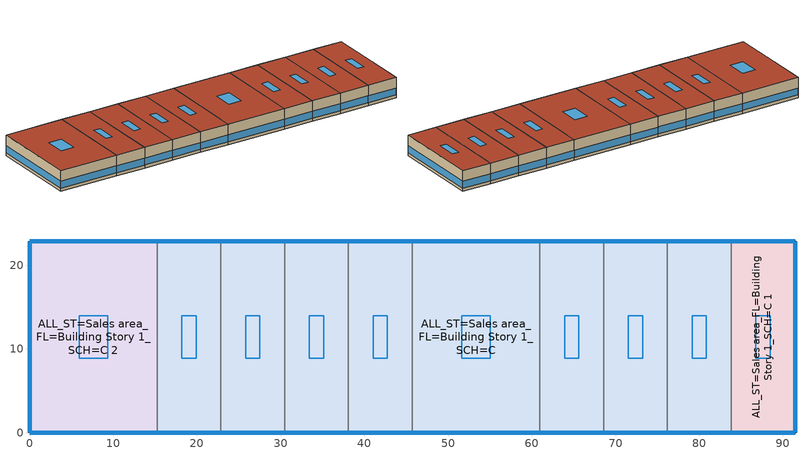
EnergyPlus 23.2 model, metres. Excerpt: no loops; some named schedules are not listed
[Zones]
ALL_ST=Sales area_FL=Building Story 1_SCH=C
 floor foundation (BTAP-Grnd-Floor-Mass:U-0.757_std): 60.96,22.86 60.96,0 45.72,0 45.72,22.86 z0; 22.86,22.86 22.86,0 15.24,0 15.24,22.86 z0; 30.48,22.86 30.48,0 22.86,0 22.86,22.86 z0; 38.1,22.86 38.1,0 30.48,0 30.48,22.86 z0; 45.72,22.86 45.72,0 38.1,0 38.1,22.86 z0; 68.58,22.86 68.58,0 60.96,0 60.96,22.86 z0; 76.2,22.86 76.2,0 68.58,0 68.58,22.86 z0; 83.82,22.86 83.82,0 76.2,0 76.2,22.86 z0
 wall outside (BTAP-Ext-Wall-Mass:U-0.21): 15.24,0 22.86,0 30.48,0 38.1,0 45.72,0 60.96,0 68.58,0 76.2,0 83.82,0 / 83.82,22.86 76.2,22.86 68.58,22.86 60.96,22.86 45.72,22.86 38.1,22.86 30.48,22.86 22.86,22.86 15.24,22.86 z0:5.18
 wall to ALL_ST=Sales area_FL=Building Story 1_SCH=C (BTAP-Int-Wall): 45.72,22.86 45.72,0 45.72,22.86 / 60.96,0 60.96,22.86 60.96,0 / 22.86,0 22.86,22.86 22.86,0 / 30.48,0 30.48,22.86 30.48,0 / 38.1,0 38.1,22.86 38.1,0 / 68.58,0 68.58,22.86 68.58,0 / 76.2,0 76.2,22.86 76.2,0 z0:5.18
 wall to ALL_ST=Sales area_FL=Building Story 1_SCH=C 2 (BTAP-Int-Wall): 15.24,22.86 15.24,0 z0:5.18
 wall to ALL_ST=Sales area_FL=Building Story 1_SCH=C 1 (BTAP-Int-Wall): 83.82,0 83.82,22.86 z0:5.18
 window (BTAP-Ext-FixedWindow:U=0.220 SHGC=0.600): 45.75,0 60.93,0 / 60.93,22.86 45.75,22.86 z0.76:2.49; 15.27,0 22.83,0 / 22.83,22.86 15.27,22.86 / 22.89,0 30.45,0 / 30.45,22.86 22.89,22.86 / 30.51,0 38.07,0 / 38.07,22.86 30.51,22.86 / 38.13,0 45.69,0 / 45.69,22.86 38.13,22.86 / 60.99,0 68.55,0 / 68.55,22.86 60.99,22.86 / 68.61,0 76.17,0 / 76.17,22.86 68.61,22.86 / 76.23,0 83.79,0 / 83.79,22.86 76.23,22.86 z0.76:2.5
 roof outside (BTAP-Ext-Roof-Metal:U-0.162): 60.96,0 60.96,22.86 45.72,22.86 45.72,0 z5.18; 22.86,0 22.86,22.86 15.24,22.86 15.24,0 z5.18; 30.48,0 30.48,22.86 22.86,22.86 22.86,0 z5.18; 38.1,0 38.1,22.86 30.48,22.86 30.48,0 z5.18; 45.72,0 45.72,22.86 38.1,22.86 38.1,0 z5.18; 68.58,0 68.58,22.86 60.96,22.86 60.96,0 z5.18; 76.2,0 76.2,22.86 68.58,22.86 68.58,0 z5.18; 83.82,0 83.82,22.86 76.2,22.86 76.2,0 z5.18
 skylight (BTAP-Ext-Skylights:U=0.220 SHGC=0.600): 55.04,8.87 55.04,13.99 51.64,13.99 51.64,8.87 z5.18; 19.9,8.87 19.9,13.99 18.2,13.99 18.2,8.87 z5.18; 27.52,8.87 27.52,13.99 25.82,13.99 25.82,8.87 z5.18; 35.14,8.87 35.14,13.99 33.44,13.99 33.44,8.87 z5.18; 42.76,8.87 42.76,13.99 41.06,13.99 41.06,8.87 z5.18; 65.62,8.87 65.62,13.99 63.92,13.99 63.92,8.87 z5.18; 73.24,8.87 73.24,13.99 71.54,13.99 71.54,8.87 z5.18; 80.86,8.87 80.86,13.99 79.16,13.99 79.16,8.87 z5.18
ALL_ST=Sales area_FL=Building Story 1_SCH=C 1
 floor foundation (BTAP-Grnd-Floor-Mass:U-0.757_std): 91.44,22.86 91.44,0 83.82,0 83.82,22.86 z0
 wall outside (BTAP-Ext-Wall-Mass:U-0.21): 83.82,0 91.44,0 91.44,22.86 83.82,22.86 z0:5.18
 window (BTAP-Ext-FixedWindow:U=0.220 SHGC=0.600): 83.85,0 91.41,0 / 91.41,22.86 83.85,22.86 z0.76:2.5; 91.44,0.03 91.44,22.83 z0.76:2.49
 roof outside (BTAP-Ext-Roof-Metal:U-0.162): 91.44,0 91.44,22.86 83.82,22.86 83.82,0 z5.18
 skylight (BTAP-Ext-Skylights:U=0.220 SHGC=0.600): 88.48,8.87 88.48,13.99 86.78,13.99 86.78,8.87 z5.18
ALL_ST=Sales area_FL=Building Story 1_SCH=C 2
 floor foundation (BTAP-Grnd-Floor-Mass:U-0.757_std): 15.24,22.86 15.24,0 0,0 0,22.86 z0
 wall outside (BTAP-Ext-Wall-Mass:U-0.21): 15.24,22.86 0,22.86 0,0 15.24,0 z0:5.18
 window (BTAP-Ext-FixedWindow:U=0.220 SHGC=0.600): 0.03,0 15.21,0 / 0,22.83 0,0.03 / 15.21,22.86 0.03,22.86 z0.76:2.49
 roof outside (BTAP-Ext-Roof-Metal:U-0.162): 15.24,0 15.24,22.86 0,22.86 0,0 z5.18
 skylight (BTAP-Ext-Skylights:U=0.220 SHGC=0.600): 9.32,8.87 9.32,13.99 5.92,13.99 5.92,8.87 z5.18
[Building]
RetailStripmall
[Site:Location]
Calgary Intl AP_AB_CAN: Latitude {deg}=51.11; Longitude {deg}=-114.02; Time Zone {hr}=-7; Elevation {m}=1084.1
[Site:GroundTemperature:BuildingSurface]
19.527, 19.502, 19.536, 19.598, 20.002, 21.64, 22.225, 22.375, 21.449, 20.121, 19.802, 19.633
[Site:GroundTemperature:Deep]
4, 1.3, -0.4, -0.9, 0.1, 2.3, 5.2, 8, 9.9, 10.3, 9.2, 7
[Site:GroundTemperature:FCfactorMethod]
January Ground Temperature {C}=5.5; February Ground Temperature {C}=-2; March Ground Temperature {C}=-7.6; April Ground Temperature {C}=-6.3; May Ground Temperature {C}=-6.6; June Ground Temperature {C}=-0.3; July Ground Temperature {C}=4.9; August Ground Temperature {C}=10.2; September Ground Temperature {C}=13.8; October Ground Temperature {C}=17; November Ground Temperature {C}=16.6; December Ground Temperature {C}=11.1
[Site:GroundTemperature:Shallow]
-1.6, -5.4, -6.4, -5.5, -0.4, 5.3, 10.8, 14.7, 15.8, 14, 9.5, 4
[Site:WaterMainsTemperature]
Calculation Method=Correlation; Annual Average Outdoor Air Temperature {C}=4.69167; Maximum Difference In Monthly Average Outdoor Air Temperatures {deltaC}=24.6
[SizingPeriod:DesignDay] Day of Month=21; Dry-Bulb Temperature Range Modifier Type=DefaultMultipliers; Humidity Condition Type=Wetbulb; Barometric Pressure {Pa}=88961; Rain Indicator=No; Snow Indicator=No; Daylight Saving Time Indicator=No; Begin Environment Reset Mode=FullResetAtBeginEnvironment
Name | Month | Day Type | Maximum Dry-Bulb Temperature {C} | Daily Dry-Bulb Temperature Range {deltaC} | Wetbulb or DewPoint at Maximum Dry-Bulb {C} | Wind Speed {m/s} | Wind Direction {deg} | Solar Model Indicator | ASHRAE Clear Sky Optical Depth for Beam Irradiance (taub) | ASHRAE Clear Sky Optical Depth for Diffuse Irradiance (taud) | Sky Clearness
Calgary Intl AP Ann Clg .4% Condns DB=>MWB | 7 | SummerDesignDay | 28.8 | 12.3 | 16 | 4.5 | 160 | ASHRAETau | 0.34 | 2.419
Calgary Intl AP Ann Clg .4% Condns WB=>MDB | 7 | SummerDesignDay | 25.5 | 12.3 | 17.8 | 4.5 | 160 | ASHRAETau | 0.34 | 2.419
Calgary Intl AP Ann Htg 99.6% Condns DB | 1 | WinterDesignDay | -27.7 | 0 | -27.7 | 2.7 | 200 | ASHRAEClearSky |  |  | 0
[Material] Thermal Absorptance=0.9
Name | Roughness | Thickness {m} | Conductivity {W/m-K} | Density {kg/m3} | Specific Heat {J/kg-K} | Solar Absorptance | Visible Absorptance
1/2IN Gypsum 1 | Smooth | 0.0127 | 0.16 | 784.9 | 830 | 0.4 | 0.4
1IN Stucco 1 | Smooth | 0.0253 | 0.6918 | 1858 | 837 | 0.7 | 0.92
6 in. Normalweight Concrete Floor 1 | MediumRough | 0.1524 | 2.31 | 2322 | 832 | 0.7 | 0.7
8IN CONCRETE HW RefBldg 1 | Rough | 0.2032 | 1.311 | 2240 | 836.8 | 0.7 | 0.7
Expanded Polystyrene | MediumSmooth | 0.0363959 | 0.029 | 29 | 1210 | 0.7 | 0.7
G01 13mm gypsum board 1 | Smooth | 0.0127 | 0.16 | 800 | 1090 | 0.7 | 0.5
Metal Roof Surface 1 | Smooth | 0.0008 | 45.28 | 7824 | 500 | 0.7 | 0.7
[Material:NoMass] Roughness=Smooth; Thermal Absorptance=0.9; Solar Absorptance=0.7; Visible Absorptance=0.7
Name | Thermal Resistance {m2-K/W}
Typical Insulation 2 | 4.49096
Typical Insulation 3 | 6.17282
[WindowMaterial:SimpleGlazingSystem]
SimpleGlazing:U=0.220 SHGC=0.600: U-Factor {W/m2-K}=2.2; Solar Heat Gain Coefficient=0.6; Visible Transmittance=0.21
[Construction]
BTAP-Ext-FixedWindow:U=0.220 SHGC=0.600; BTAP-Ext-Skylights:U=0.220 SHGC=0.600: SimpleGlazing:U=0.220 SHGC=0.600
BTAP-Ext-Roof-Metal:U-0.162: Metal Roof Surface 1, Typical Insulation 3
BTAP-Ext-Wall-Mass:U-0.21: 1IN Stucco 1, 8IN CONCRETE HW RefBldg 1, Typical Insulation 2, 1/2IN Gypsum 1
BTAP-Grnd-Floor-Mass:U-0.757_std: 6 in. Normalweight Concrete Floor 1, Expanded Polystyrene
BTAP-Int-Wall: G01 13mm gypsum board 1, G01 13mm gypsum board 1
[Zone] Multiplier=1; Part of Total Floor Area=Yes
ALL_ST=Sales area_FL=Building Story 1_SCH=C; ALL_ST=Sales area_FL=Building Story 1_SCH=C 1; ALL_ST=Sales area_FL=Building Story 1_SCH=C 2
[Space] Space Type=Space Function Sales area
Name | Zone | Volume {m3}
LGstore2 | ALL_ST=Sales area_FL=Building Story 1_SCH=C | 1804.64
SMstore1; SMstore2; SMstore3; SMstore4; SMstore5; SMstore6; SMstore7 | ALL_ST=Sales area_FL=Building Story 1_SCH=C | 902.321
SMstore8 | ALL_ST=Sales area_FL=Building Story 1_SCH=C 1 | 902.321
LGstore1 | ALL_ST=Sales area_FL=Building Story 1_SCH=C 2 | 1804.64
[SpaceList]
Space Function Sales area: SMstore2, SMstore3, LGstore2, SMstore5, SMstore7, LGstore1, SMstore8, SMstore1, SMstore4, SMstore6
[Lights]
Space Function Sales area Lights: Zone or ZoneList or Space or SpaceList=Space Function Sales area; Schedule=NECB-C-Occupancy-NECB-C-Lighting-0.0-0.0-0.67-Light Ruleset; Design Level Calculation Method=Watts/Area; Watts per Zone Floor Area {W/m2}=15.5056; Fraction Radiant=0.5; Fraction Visible=0.2; Fraction Replaceable=1
[People]
Space Function Sales area People: Zone or ZoneList or Space or SpaceList=Space Function Sales area; Number of People Schedule=NECB-C-Occupancy; Number of People Calculation Method=People/Area; People per Floor Area {person/m2}=0.0333454; Fraction Radiant=0.3; Activity Level Schedule=NECB-Activity; Work Efficiency Schedule=Work Efficiency Schedule; Clothing Insulation Schedule=Clothing Schedule; Air Velocity Schedule=Air Velocity Schedule
[ElectricEquipment]
Space Function Sales area Elec Equip: Zone or ZoneList or Space or SpaceList=Space Function Sales area; Schedule=NECB-C-Electric-Equipment; Design Level Calculation Method=Watts/Area; Watts per Zone Floor Area {W/m2}=2.50091; Fraction Radiant=0.5
[SurfaceProperty:ExposedFoundationPerimeter] Exposed Perimeter Calculation Method=TotalExposedPerimeter
Name | Total Exposed Perimeter {m}
LGstore2_Floor | 30.48
SMstore1_Floor; SMstore2_Floor; SMstore3_Floor; SMstore4_Floor; SMstore5_Floor; SMstore6_Floor; SMstore7_Floor | 15.24
SMstore8_Floor | 38.1
LGstore1_Floor | 53.34
[ZoneInfiltration:DesignFlowRate] Schedule=Always On Discrete; Design Flow Rate Calculation Method=Flow/ExteriorArea; Flow Rate per Exterior Surface Area {m3/s-m2}=0.00025; Constant Term Coefficient=0; Temperature Term Coefficient=0; Velocity Term Coefficient=0.224; Velocity Squared Term Coefficient=0
Name | Zone or ZoneList or Space or SpaceList
LGstore2 Infiltration | LGstore2
SMstore1 Infiltration | SMstore1
SMstore2 Infiltration | SMstore2
SMstore3 Infiltration | SMstore3
SMstore4 Infiltration | SMstore4
SMstore5 Infiltration | SMstore5
SMstore6 Infiltration | SMstore6
SMstore7 Infiltration | SMstore7
SMstore8 Infiltration | SMstore8
LGstore1 Infiltration | LGstore1
[AvailabilityManager:NightCycle] Applicability Schedule=Always On Discrete; Control Type=CycleOnAny; Thermostat Tolerance {deltaC}=1; Cycling Run Time Control Type=FixedRunTime; Cycling Run Time {s}=3600
Name | Fan Schedule
Availability Manager Night Cycle 1 | sys_3|mixed|shr>none|sc>dx|sh>c-e|ssf>cv|zh>b-e|zc>none|srf>none| Occ Sch
Availability Manager Night Cycle 2 | sys_3|mixed|shr>none|sc>dx|sh>c-e|ssf>cv|zh>b-e|zc>none|srf>none| 1 Occ Sch
Availability Manager Night Cycle 3 | sys_3|mixed|shr>none|sc>dx|sh>c-e|ssf>cv|zh>b-e|zc>none|srf>none| 2 Occ Sch
[AvailabilityManager:Scheduled] Schedule=Always On Discrete
Air Loop HVAC Outdoor Air System 1 Availability Manager; Air Loop HVAC Outdoor Air System 2 Availability Manager; Air Loop HVAC Outdoor Air System 3 Availability Manager
[Foundation:Kiva] Wall Height Above Grade {m}=0; Wall Depth Below Slab {m}=0
Bldg Kiva Foundation; SMstore1_Floor Kiva Foundation; SMstore2_Floor Kiva Foundation; SMstore3_Floor Kiva Foundation; SMstore4_Floor Kiva Foundation; SMstore5_Floor Kiva Foundation; SMstore6_Floor Kiva Foundation; SMstore7_Floor Kiva Foundation
[Foundation:Kiva:Settings]
Soil Conductivity {W/m-K}=1.73; Soil Density {kg/m3}=1842; Soil Specific Heat {J/kg-K}=419; Ground Solar Absorptivity=0.9; Ground Thermal Absorptivity=0.9; Ground Surface Roughness {m}=0.03; Far-Field Width {m}=40; Deep-Ground Boundary Condition=Autoselect; Deep-Ground Depth {m}=Autocalculate; Minimum Cell Dimension {m}=0.02; Maximum Cell Growth Coefficient=1.5; Simulation Timestep=Hourly
[EnergyManagementSystem:Sensor]
OAT: Output:Variable or Output:Meter Index Key=Environment; Output:Variable or Output:Meter=Site Outdoor Air Drybulb Temperature
[EnergyManagementSystem:Actuator] Actuated Component Type=Schedule:Year; Actuated Component Control Type=Schedule Value
Name | Actuated Component Unique
ems_sys_3_mixed_shr_none_sc_dx_sh_c_e_ssf_cv_zh_b_e_zc_none_srf_none__ClgSch0 | NECB-C-Thermostat Setpoint-Cooling
ems_sys_3_mixed_shr_none_sc_dx_sh_c_e_ssf_cv_zh_b_e_zc_none_srf_none__HtgSch0 | NECB-C-Thermostat Setpoint-Heating
[EnergyManagementSystem:Program]
ems_sys_3_mixed_shr_none_sc_dx_sh_c_e_ssf_cv_zh_b_e_zc_none_srf_none__OptimumStartProg0: IF DaylightSavings==0 && DayOfWeek>1 && Hour==5 && OAT<23.9 && OAT>1.7; SET ems_sys_3_mixed_shr_none_sc_dx_sh_c_e_ssf_cv_zh_b_e_zc_none_srf_none__ClgSch0 = 29.4; SET ems_sys_3_mixed_shr_none_sc_dx_sh_c_e_ssf_cv_zh_b_e_zc_none_srf_none__HtgSch0 = 15.6; ELSEIF DaylightSavings==0 && DayOfWeek==1 && Hour==7 && OAT<23.9 && OAT>1.7; SET ems_sys_3_mixed_shr_none_sc_dx_sh_c_e_ssf_cv_zh_b_e_zc_none_srf_none__ClgSch0 = 29.4; SET ems_sys_3_mixed_shr_none_sc_dx_sh_c_e_ssf_cv_zh_b_e_zc_none_srf_none__HtgSch0 = 15.6; ELSEIF DaylightSavings==1 && DayOfWeek>1 && Hour==4 && OAT<23.9 && OAT>1.7; SET ems_sys_3_mixed_shr_none_sc_dx_sh_c_e_ssf_cv_zh_b_e_zc_none_srf_none__ClgSch0 = 29.4; SET ems_sys_3_mixed_shr_none_sc_dx_sh_c_e_ssf_cv_zh_b_e_zc_none_srf_none__HtgSch0 = 15.6; ELSEIF DaylightSavings==1 && DayOfWeek==1 && Hour==6 && OAT<23.9 && OAT>1.7; SET ems_sys_3_mixed_shr_none_sc_dx_sh_c_e_ssf_cv_zh_b_e_zc_none_srf_none__ClgSch0 = 29.4; SET ems_sys_3_mixed_shr_none_sc_dx_sh_c_e_ssf_cv_zh_b_e_zc_none_srf_none__HtgSch0 = 15.6; ELSE; SET ems_sys_3_mixed_shr_none_sc_dx_sh_c_e_ssf_cv_zh_b_e_zc_none_srf_none__ClgSch0 = NULL; SET ems_sys_3_mixed_shr_none_sc_dx_sh_c_e_ssf_cv_zh_b_e_zc_none_srf_none__HtgSch0 = NULL; ENDIF
[EnergyManagementSystem:ProgramCallingManager]
ems_sys_3_mixed_shr_none_sc_dx_sh_c_e_ssf_cv_zh_b_e_zc_none_srf_none__OptimumStartCallingManager0: BeginTimestepBeforePredictor; ems_sys_3_mixed_shr_none_sc_dx_sh_c_e_ssf_cv_zh_b_e_zc_none_srf_none__OptimumStartProg0
[Schedule:Week:Daily]
NECB-C-Occupancy-NECB-C-Lighting-0.0-0.0-0.67-Light Ruleset Week Rule - Jan1-Dec31: NECB-C-Occupancy-NECB-C-Lighting-0.0-0.0-0.67-Sun|Hol-Light Day, NECB-C-Occupancy-NECB-C-Lighting-0.0-0.0-0.67-Default|Wkdy-Light Day, NECB-C-Occupancy-NECB-C-Lighting-0.0-0.0-0.67-Default|Wkdy-Light Day, NECB-C-Occupancy-NECB-C-Lighting-0.0-0.0-0.67-Default|Wkdy-Light Day, NECB-C-Occupancy-NECB-C-Lighting-0.0-0.0-0.67-Default|Wkdy-Light Day, NECB-C-Occupancy-NECB-C-Lighting-0.0-0.0-0.67-Default|Wkdy-Light Day, NECB-C-Occupancy-NECB-C-Lighting-0.0-0.0-0.67-Sat-Light Day, NECB-C-Occupancy-NECB-C-Lighting-0.0-0.0-0.67-Light Default, NECB-C-Occupancy-NECB-C-Lighting-0.0-0.0-0.67-Light Default, NECB-C-Occupancy-NECB-C-Lighting-0.0-0.0-0.67-Light Default, NECB-C-Occupancy-NECB-C-Lighting-0.0-0.0-0.67-Light Default, NECB-C-Occupancy-NECB-C-Lighting-0.0-0.0-0.67-Light Default
NECB-C-Occupancy Week Rule - Jan1-Dec31: NECB-C-Occupancy Sun|Hol Day, NECB-C-Occupancy Default|Wkdy Day, NECB-C-Occupancy Default|Wkdy Day, NECB-C-Occupancy Default|Wkdy Day, NECB-C-Occupancy Default|Wkdy Day, NECB-C-Occupancy Default|Wkdy Day, NECB-C-Occupancy Sat Day, NECB-C-Occupancy Default, NECB-C-Occupancy Default, NECB-C-Occupancy Default, NECB-C-Occupancy Default, NECB-C-Occupancy Default
NECB-Activity Week Rule - Jan1-Dec31: NECB-Activity Default, NECB-Activity Default, NECB-Activity Default, NECB-Activity Default, NECB-Activity Default, NECB-Activity Default, NECB-Activity Default, NECB-Activity Default, NECB-Activity Summer Design Day, NECB-Activity Winter Design Day, NECB-Activity Default, NECB-Activity Default
Work Efficiency Schedule Week Rule - Jan1-Dec31: Work Efficiency Schedule Default, Work Efficiency Schedule Default, Work Efficiency Schedule Default, Work Efficiency Schedule Default, Work Efficiency Schedule Default, Work Efficiency Schedule Default, Work Efficiency Schedule Default, Work Efficiency Schedule Default, Work Efficiency Schedule Default, Work Efficiency Schedule Default, Work Efficiency Schedule Default, Work Efficiency Schedule Default
Clothing Schedule Week Rule - Jan1-Dec31: Clothing Schedule Default Winter Clothes, Clothing Schedule Default Winter Clothes, Clothing Schedule Default Winter Clothes, Clothing Schedule Default Winter Clothes, Clothing Schedule Default Winter Clothes, Clothing Schedule Default Winter Clothes, Clothing Schedule Default Winter Clothes, Clothing Schedule Default Winter Clothes, Clothing Schedule Default Winter Clothes, Clothing Schedule Default Winter Clothes, Clothing Schedule Default Winter Clothes, Clothing Schedule Default Winter Clothes
Air Velocity Schedule Week Rule - Jan1-Dec31: Air Velocity Schedule Default, Air Velocity Schedule Default, Air Velocity Schedule Default, Air Velocity Schedule Default, Air Velocity Schedule Default, Air Velocity Schedule Default, Air Velocity Schedule Default, Air Velocity Schedule Default, Air Velocity Schedule Default, Air Velocity Schedule Default, Air Velocity Schedule Default, Air Velocity Schedule Default
NECB-C-Electric-Equipment Week Rule - Jan1-Dec31: NECB-C-Electric-Equipment Sun|Hol Day, NECB-C-Electric-Equipment Default|Wkdy Day, NECB-C-Electric-Equipment Default|Wkdy Day, NECB-C-Electric-Equipment Default|Wkdy Day, NECB-C-Electric-Equipment Default|Wkdy Day, NECB-C-Electric-Equipment Default|Wkdy Day, NECB-C-Electric-Equipment Sat Day, NECB-C-Electric-Equipment Default, NECB-C-Electric-Equipment Default, NECB-C-Electric-Equipment Default, NECB-C-Electric-Equipment Default, NECB-C-Electric-Equipment Default
sys_3|mixed|shr>none|sc>dx|sh>c-e|ssf>cv|zh>b-e|zc>none|srf>none| Occ Sch Week Rule - Jan1-Dec31: Schedule Day 6, sys_3|mixed|shr>none|sc>dx|sh>c-e|ssf>cv|zh>b-e|zc>none|srf>none| Occ Sch Default, sys_3|mixed|shr>none|sc>dx|sh>c-e|ssf>cv|zh>b-e|zc>none|srf>none| Occ Sch Default, sys_3|mixed|shr>none|sc>dx|sh>c-e|ssf>cv|zh>b-e|zc>none|srf>none| Occ Sch Default, sys_3|mixed|shr>none|sc>dx|sh>c-e|ssf>cv|zh>b-e|zc>none|srf>none| Occ Sch Default, sys_3|mixed|shr>none|sc>dx|sh>c-e|ssf>cv|zh>b-e|zc>none|srf>none| Occ Sch Default, Schedule Day 5, sys_3|mixed|shr>none|sc>dx|sh>c-e|ssf>cv|zh>b-e|zc>none|srf>none| Occ Sch Default, sys_3|mixed|shr>none|sc>dx|sh>c-e|ssf>cv|zh>b-e|zc>none|srf>none| Occ Sch Summer Design Day, sys_3|mixed|shr>none|sc>dx|sh>c-e|ssf>cv|zh>b-e|zc>none|srf>none| Occ Sch Winter Design Day, sys_3|mixed|shr>none|sc>dx|sh>c-e|ssf>cv|zh>b-e|zc>none|srf>none| Occ Sch Default, sys_3|mixed|shr>none|sc>dx|sh>c-e|ssf>cv|zh>b-e|zc>none|srf>none| Occ Sch Default
sys_3|mixed|shr>none|sc>dx|sh>c-e|ssf>cv|zh>b-e|zc>none|srf>none| 1 Occ Sch Week Rule - Jan1-Dec31: Schedule Day 8, sys_3|mixed|shr>none|sc>dx|sh>c-e|ssf>cv|zh>b-e|zc>none|srf>none| 1 Occ Sch Default, sys_3|mixed|shr>none|sc>dx|sh>c-e|ssf>cv|zh>b-e|zc>none|srf>none| 1 Occ Sch Default, sys_3|mixed|shr>none|sc>dx|sh>c-e|ssf>cv|zh>b-e|zc>none|srf>none| 1 Occ Sch Default, sys_3|mixed|shr>none|sc>dx|sh>c-e|ssf>cv|zh>b-e|zc>none|srf>none| 1 Occ Sch Default, sys_3|mixed|shr>none|sc>dx|sh>c-e|ssf>cv|zh>b-e|zc>none|srf>none| 1 Occ Sch Default, Schedule Day 7, sys_3|mixed|shr>none|sc>dx|sh>c-e|ssf>cv|zh>b-e|zc>none|srf>none| 1 Occ Sch Default, sys_3|mixed|shr>none|sc>dx|sh>c-e|ssf>cv|zh>b-e|zc>none|srf>none| 1 Occ Sch Summer Design Day, sys_3|mixed|shr>none|sc>dx|sh>c-e|ssf>cv|zh>b-e|zc>none|srf>none| 1 Occ Sch Winter Design Day, sys_3|mixed|shr>none|sc>dx|sh>c-e|ssf>cv|zh>b-e|zc>none|srf>none| 1 Occ Sch Default, sys_3|mixed|shr>none|sc>dx|sh>c-e|ssf>cv|zh>b-e|zc>none|srf>none| 1 Occ Sch Default
[Schedule:Year]
NECB-C-Occupancy-NECB-C-Lighting-0.0-0.0-0.67-Light Ruleset: NECB-C-Occupancy-NECB-C-Lighting-0.0-0.0-0.67-Light Ruleset Week Rule - Jan1-Dec31, 1, 1, 12, 31
NECB-C-Occupancy: NECB-C-Occupancy Week Rule - Jan1-Dec31, 1, 1, 12, 31
NECB-Activity: NECB-Activity Week Rule - Jan1-Dec31, 1, 1, 12, 31
Work Efficiency Schedule: Work Efficiency Schedule Week Rule - Jan1-Dec31, 1, 1, 12, 31
Clothing Schedule: Clothing Schedule Week Rule - Jan1-Dec31, 1, 1, 12, 31
Air Velocity Schedule: Air Velocity Schedule Week Rule - Jan1-Dec31, 1, 1, 12, 31
NECB-C-Electric-Equipment: NECB-C-Electric-Equipment Week Rule - Jan1-Dec31, 1, 1, 12, 31
NECB-C-Thermostat Setpoint-Heating: NECB-C-Thermostat Setpoint-Heating Week Rule - Jan1-Dec31, 1, 1, 12, 31
NECB-C-Thermostat Setpoint-Cooling: NECB-C-Thermostat Setpoint-Cooling Week Rule - Jan1-Dec31, 1, 1, 12, 31
sys_3|mixed|shr>none|sc>dx|sh>c-e|ssf>cv|zh>b-e|zc>none|srf>none| Occ Sch: sys_3|mixed|shr>none|sc>dx|sh>c-e|ssf>cv|zh>b-e|zc>none|srf>none| Occ Sch Week Rule - Jan1-Dec31, 1, 1, 12, 31
sys_3|mixed|shr>none|sc>dx|sh>c-e|ssf>cv|zh>b-e|zc>none|srf>none| 1 Occ Sch: sys_3|mixed|shr>none|sc>dx|sh>c-e|ssf>cv|zh>b-e|zc>none|srf>none| 1 Occ Sch Week Rule - Jan1-Dec31, 1, 1, 12, 31
sys_3|mixed|shr>none|sc>dx|sh>c-e|ssf>cv|zh>b-e|zc>none|srf>none| 2 Occ Sch: sys_3|mixed|shr>none|sc>dx|sh>c-e|ssf>cv|zh>b-e|zc>none|srf>none| 2 Occ Sch Week Rule - Jan1-Dec31, 1, 1, 12, 31
[Schedule:Constant]
Always On Discrete: Hourly Value=1
